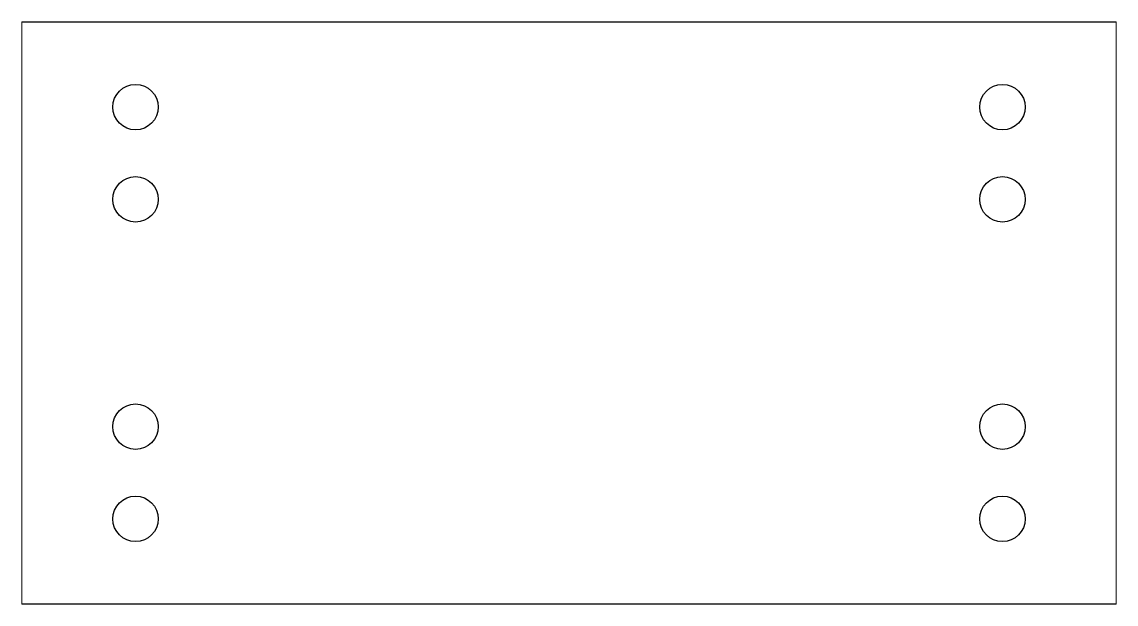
# Paper-space layout 'Layout1' of a CAD drawing. Header units: millimetres. Extents: x 0 to 257, y 29 to 166.
# The model-space entities are those that its viewports show. They can reach past a viewport. Long polylines and large blocks are cut down to what shows.
import ezdxf

# ---------------------------------------------------------------- set-up
doc = ezdxf.new("R2010")
doc.units = ezdxf.units.MM
doc.header["$LTSCALE"] = 10
doc.layers.add('BOLTS', color=6, linetype='Continuous')
doc.layers.add('MEMBERS', color=5, linetype='Continuous')

msp = doc.modelspace()

# ---------------------------------------------------------------- linework, layer by layer
at = {"layer": 'BOLTS', "color": 5, "linetype": 'Continuous'}
for centre in [(80, 145), (690, 145), (80, 80), (690, 80), (80, -80), (690, -80), (80, -145), (690, -145)]:
    msp.add_circle(centre, 16, dxfattribs=at)
at = {"layer": 'MEMBERS', "color": 3, "linetype": 'Continuous'}
for p, q in [((0, -205), (0, 205)), ((0, 205), (770, 205)), ((770, 205), (770, -205)), ((770, -205), (0, -205))]:
    msp.add_line(p, q, dxfattribs=at)

psp = doc.layouts.get("Layout1")

# ---------------------------------------------------------------- viewports
at = {"layer": '0'}
psp.add_viewport(center=(128.5, 97.5), size=(257, 136.8442), view_center_point=(385, 0), view_height=410, dxfattribs=at)

doc.saveas('drawing.dxf')
